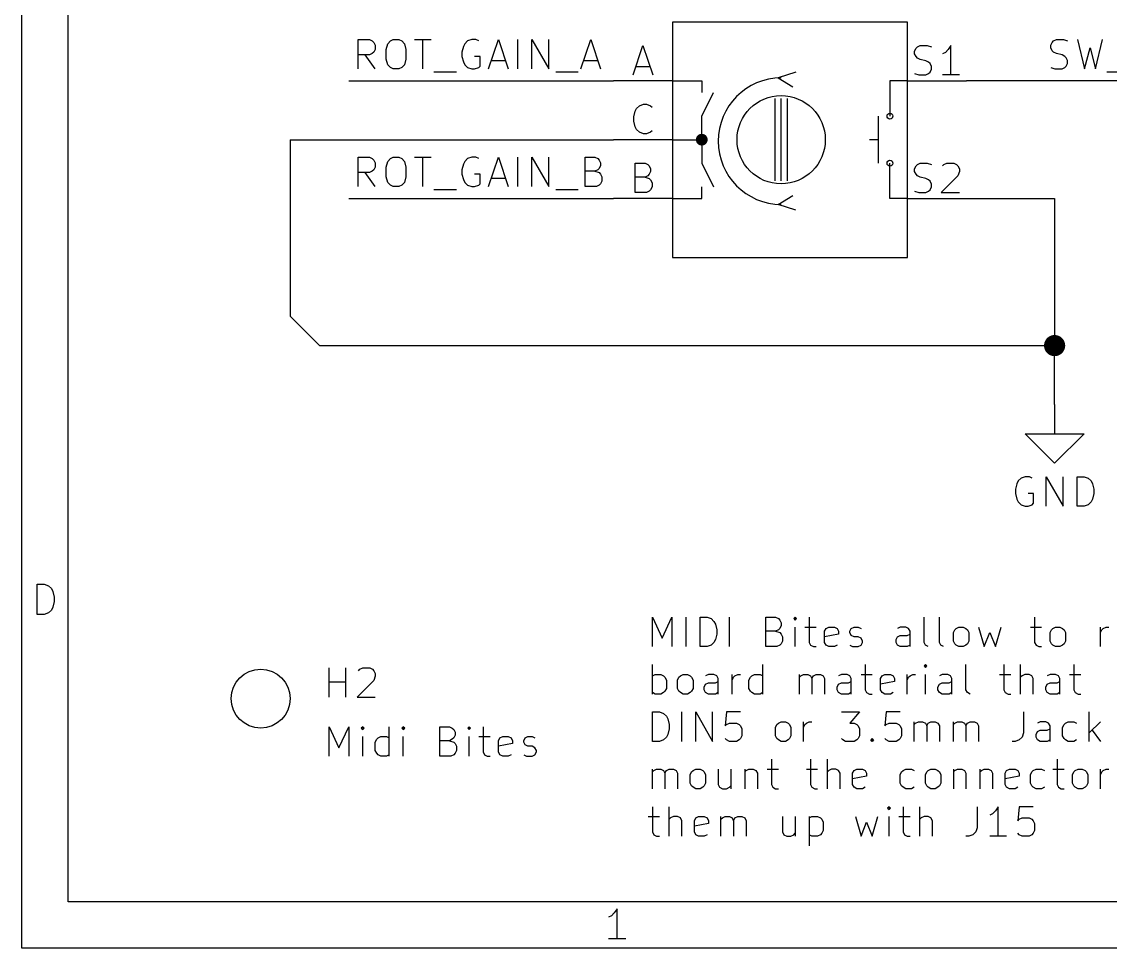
# Model space of a CAD drawing. Extents: x 0.4 to 11.3, y -7.9 to -0.4.
# Drawn here: x 0.394 to 2.245, y -7.874 to -6.3 of the extents above; entities that cross this region are included whole.
import ezdxf

# ---------------------------------------------------------------- set-up
doc = ezdxf.new("R2010")
doc.units = 0
doc.header["$MEASUREMENT"] = 0
for name, color, linetype in [('BLUE3', 171, 'CONTINUOUS'), ('CYAN2', 4, 'CONTINUOUS'), ('GRAY1', 251, 'CONTINUOUS'), ('GREEN3', 91, 'CONTINUOUS'), ('LYELLOW', 51, 'CONTINUOUS'), ('RED2', 1, 'CONTINUOUS'), ('RED3', 11, 'CONTINUOUS')]:
    doc.layers.add(name, color=color, linetype=linetype)

msp = doc.modelspace()

# ---------------------------------------------------------------- linework, layer by layer
at = {"layer": 'BLUE3', "linetype": 'CONTINUOUS'}
for p, q in [((1.466, -7.3617), (1.466, -7.3117)), ((1.466, -7.3117), (1.4827, -7.3474)), ((1.4827, -7.3474), (1.4993, -7.3117)), ((1.4993, -7.3117), (1.4993, -7.3617)), ((1.5232, -7.3617), (1.5232, -7.3117)), ((1.547, -7.3617), (1.547, -7.3117)), ((1.547, -7.3117), (1.5589, -7.3117)), ((1.5589, -7.3117), (1.566, -7.3141)), ((1.566, -7.3141), (1.5708, -7.3189)), ((1.5708, -7.3189), (1.5732, -7.3236)), ((1.5732, -7.3236), (1.5755, -7.3331)), ((1.597, -7.3617), (1.597, -7.3117)), ((1.6589, -7.3617), (1.6589, -7.3117)), ((1.6589, -7.3117), (1.6755, -7.3117)), ((1.6755, -7.3117), (1.6803, -7.3141)), ((1.6803, -7.3141), (1.6827, -7.3165)), ((1.6827, -7.3165), (1.6851, -7.3212)), ((1.6851, -7.326), (1.6827, -7.3308)), ((1.6851, -7.3212), (1.6851, -7.326)), ((1.7089, -7.3117), (1.7065, -7.3141)), ((1.7065, -7.3141), (1.7089, -7.3165)), ((1.7113, -7.3141), (1.7089, -7.3117)), ((1.7089, -7.3117), (1.7089, -7.3165)), ((1.7089, -7.3165), (1.7113, -7.3141)), ((1.7089, -7.3617), (1.7089, -7.3284)), ((1.7255, -7.3284), (1.7446, -7.3284)), ((1.7327, -7.3117), (1.7327, -7.3546)), ((1.7613, -7.3308), (1.766, -7.3284)), ((1.766, -7.3284), (1.7755, -7.3284)), ((1.7755, -7.3284), (1.7803, -7.3308)), ((1.8041, -7.3308), (1.8089, -7.3284)), ((1.8089, -7.3284), (1.816, -7.3284)), ((1.816, -7.3284), (1.8208, -7.3308)), ((1.8874, -7.3284), (1.8827, -7.3308)), ((1.897, -7.3284), (1.8874, -7.3284)), ((1.9017, -7.3308), (1.897, -7.3284)), ((1.9279, -7.3546), (1.9279, -7.3117)), ((1.9541, -7.3546), (1.9541, -7.3117)), ((1.9827, -7.3308), (1.9874, -7.3284)), ((1.9874, -7.3284), (1.9946, -7.3284)), ((1.9946, -7.3284), (1.9993, -7.3308)), ((2.0208, -7.3284), (2.0303, -7.3617)), ((2.0493, -7.3617), (2.0589, -7.3284)), ((2.1089, -7.3284), (2.1279, -7.3284)), ((2.116, -7.3117), (2.116, -7.3546)), ((2.147, -7.3308), (2.1517, -7.3284)), ((2.1517, -7.3284), (2.1589, -7.3284)), ((2.1589, -7.3284), (2.1636, -7.3308)), ((2.2279, -7.3617), (2.2279, -7.3284)), ((2.2327, -7.3308), (2.2374, -7.3284)), ((2.2374, -7.3284), (2.2422, -7.3284)), ((1.5755, -7.3403), (1.5732, -7.3498)), ((1.5755, -7.3331), (1.5755, -7.3403)), ((1.6755, -7.3355), (1.6589, -7.3355)), ((1.6803, -7.3331), (1.6755, -7.3355)), ((1.6755, -7.3355), (1.6827, -7.3379)), ((1.6827, -7.3308), (1.6803, -7.3331)), ((1.6827, -7.3379), (1.6851, -7.3403)), ((1.6851, -7.3403), (1.6874, -7.345)), ((1.6874, -7.345), (1.6874, -7.3522)), ((1.7589, -7.3355), (1.7613, -7.3308)), ((1.7589, -7.3546), (1.7589, -7.3355)), ((1.7827, -7.3403), (1.7589, -7.345)), ((1.7803, -7.3308), (1.7827, -7.3355)), ((1.7827, -7.3355), (1.7827, -7.3403)), ((1.8017, -7.3355), (1.8041, -7.3308)), ((1.8017, -7.3379), (1.8017, -7.3355)), ((1.8041, -7.3427), (1.8017, -7.3379)), ((1.8089, -7.345), (1.8041, -7.3427)), ((1.816, -7.345), (1.8089, -7.345)), ((1.8208, -7.3474), (1.816, -7.345)), ((1.8232, -7.3522), (1.8208, -7.3474)), ((1.8803, -7.3498), (1.8827, -7.345)), ((1.8827, -7.345), (1.8874, -7.3427)), ((1.8874, -7.3427), (1.8994, -7.3427)), ((1.8994, -7.3427), (1.9041, -7.3403)), ((1.9041, -7.3355), (1.9017, -7.3308)), ((1.9041, -7.3617), (1.9041, -7.3355)), ((1.9779, -7.3379), (1.9803, -7.3331)), ((1.9779, -7.3522), (1.9779, -7.3379)), ((1.9803, -7.3331), (1.9827, -7.3308)), ((1.9993, -7.3308), (2.0017, -7.3331)), ((2.0017, -7.3331), (2.0041, -7.3379)), ((2.0041, -7.3379), (2.0041, -7.3522)), ((2.0303, -7.3617), (2.0398, -7.3379)), ((2.0398, -7.3379), (2.0493, -7.3617)), ((2.1422, -7.3379), (2.1446, -7.3331)), ((2.1422, -7.3522), (2.1422, -7.3379)), ((2.1446, -7.3331), (2.147, -7.3308)), ((2.1636, -7.3308), (2.166, -7.3331)), ((2.166, -7.3331), (2.1684, -7.3379)), ((2.1684, -7.3379), (2.1684, -7.3522)), ((2.2279, -7.3379), (2.2303, -7.3331)), ((2.2303, -7.3331), (2.2327, -7.3308)), ((1.5589, -7.3617), (1.547, -7.3617)), ((1.566, -7.3593), (1.5589, -7.3617)), ((1.5708, -7.3546), (1.566, -7.3593)), ((1.5732, -7.3498), (1.5708, -7.3546)), ((1.6779, -7.3617), (1.6589, -7.3617)), ((1.6827, -7.3593), (1.6779, -7.3617)), ((1.6851, -7.3569), (1.6827, -7.3593)), ((1.6874, -7.3522), (1.6851, -7.3569)), ((1.7327, -7.3546), (1.7351, -7.3593)), ((1.7351, -7.3593), (1.7398, -7.3617)), ((1.7398, -7.3617), (1.7446, -7.3617)), ((1.7613, -7.3593), (1.7589, -7.3546)), ((1.766, -7.3617), (1.7613, -7.3593)), ((1.7755, -7.3617), (1.766, -7.3617)), ((1.7803, -7.3593), (1.7755, -7.3617)), ((1.8017, -7.3593), (1.8065, -7.3617)), ((1.8065, -7.3617), (1.816, -7.3617)), ((1.816, -7.3617), (1.8208, -7.3593)), ((1.8208, -7.3593), (1.8232, -7.3546)), ((1.8232, -7.3546), (1.8232, -7.3522)), ((1.8803, -7.3546), (1.8803, -7.3498)), ((1.8827, -7.3593), (1.8803, -7.3546)), ((1.8874, -7.3617), (1.8827, -7.3593)), ((1.8994, -7.3617), (1.8874, -7.3617)), ((1.9041, -7.3593), (1.8994, -7.3617)), ((1.9303, -7.3593), (1.9279, -7.3546)), ((1.9351, -7.3617), (1.9303, -7.3593)), ((1.9565, -7.3593), (1.9541, -7.3546)), ((1.9613, -7.3617), (1.9565, -7.3593)), ((1.9803, -7.3569), (1.9779, -7.3522)), ((1.9827, -7.3593), (1.9803, -7.3569)), ((1.9874, -7.3617), (1.9827, -7.3593)), ((1.9946, -7.3617), (1.9874, -7.3617)), ((1.9993, -7.3593), (1.9946, -7.3617)), ((2.0017, -7.3569), (1.9993, -7.3593)), ((2.0041, -7.3522), (2.0017, -7.3569)), ((2.116, -7.3546), (2.1184, -7.3593)), ((2.1184, -7.3593), (2.1232, -7.3617)), ((2.1232, -7.3617), (2.1279, -7.3617)), ((2.1446, -7.3569), (2.1422, -7.3522)), ((2.147, -7.3593), (2.1446, -7.3569)), ((2.1517, -7.3617), (2.147, -7.3593)), ((2.1589, -7.3617), (2.1517, -7.3617)), ((2.1636, -7.3593), (2.1589, -7.3617)), ((2.166, -7.3569), (2.1636, -7.3593)), ((2.1684, -7.3522), (2.166, -7.3569)), ((1.466, -7.4422), (1.466, -7.3922)), ((1.6541, -7.4422), (1.6541, -7.3922)), ((1.8279, -7.3922), (1.8279, -7.4351)), ((1.9303, -7.3922), (1.9279, -7.3946)), ((1.9279, -7.3946), (1.9303, -7.397)), ((1.9327, -7.3946), (1.9303, -7.3922)), ((1.9303, -7.3922), (1.9303, -7.397)), ((1.9303, -7.397), (1.9327, -7.3946)), ((1.9993, -7.4351), (1.9993, -7.3922)), ((2.0636, -7.3922), (2.0636, -7.4351)), ((2.0922, -7.4422), (2.0922, -7.3922)), ((2.1827, -7.3922), (2.1827, -7.4351)), ((1.466, -7.4113), (1.4708, -7.4089)), ((1.4708, -7.4089), (1.4803, -7.4089)), ((1.4803, -7.4089), (1.4851, -7.4113)), ((1.4851, -7.4113), (1.4874, -7.4136)), ((1.4874, -7.4136), (1.4898, -7.4184)), ((1.4898, -7.4184), (1.4898, -7.4327)), ((1.5089, -7.4184), (1.5112, -7.4136)), ((1.5089, -7.4327), (1.5089, -7.4184)), ((1.5112, -7.4136), (1.5136, -7.4113)), ((1.5136, -7.4113), (1.5184, -7.4089)), ((1.5184, -7.4089), (1.5255, -7.4089)), ((1.5255, -7.4089), (1.5303, -7.4113)), ((1.5303, -7.4113), (1.5327, -7.4136)), ((1.5327, -7.4136), (1.5351, -7.4184)), ((1.5351, -7.4184), (1.5351, -7.4327)), ((1.5612, -7.4089), (1.5565, -7.4113)), ((1.5708, -7.4089), (1.5612, -7.4089)), ((1.5755, -7.4113), (1.5708, -7.4089)), ((1.5732, -7.4232), (1.5779, -7.4208)), ((1.5779, -7.416), (1.5755, -7.4113)), ((1.5779, -7.4422), (1.5779, -7.416)), ((1.6017, -7.4422), (1.6017, -7.4089)), ((1.6017, -7.4184), (1.6041, -7.4136)), ((1.6041, -7.4136), (1.6065, -7.4113)), ((1.6065, -7.4113), (1.6112, -7.4089)), ((1.6112, -7.4089), (1.616, -7.4089)), ((1.6303, -7.4184), (1.6327, -7.4136)), ((1.6303, -7.4327), (1.6303, -7.4184)), ((1.6327, -7.4136), (1.6351, -7.4113)), ((1.6351, -7.4113), (1.6398, -7.4089)), ((1.6398, -7.4089), (1.6493, -7.4089)), ((1.6493, -7.4089), (1.6541, -7.4113)), ((1.716, -7.4422), (1.716, -7.4089)), ((1.716, -7.4136), (1.7184, -7.4113)), ((1.7184, -7.4113), (1.7231, -7.4089)), ((1.7231, -7.4089), (1.7303, -7.4089)), ((1.7303, -7.4089), (1.7351, -7.4113)), ((1.7351, -7.4113), (1.7374, -7.416)), ((1.7374, -7.416), (1.7398, -7.4113)), ((1.7374, -7.416), (1.7374, -7.4422)), ((1.7398, -7.4113), (1.7446, -7.4089)), ((1.7446, -7.4089), (1.7517, -7.4089)), ((1.7517, -7.4089), (1.7565, -7.4113)), ((1.7565, -7.4113), (1.7589, -7.416)), ((1.7589, -7.416), (1.7589, -7.4422)), ((1.7874, -7.4089), (1.7827, -7.4113)), ((1.797, -7.4089), (1.7874, -7.4089)), ((1.8017, -7.4113), (1.797, -7.4089)), ((1.7993, -7.4232), (1.8041, -7.4208)), ((1.8041, -7.416), (1.8017, -7.4113)), ((1.8041, -7.4422), (1.8041, -7.416)), ((1.8208, -7.4089), (1.8398, -7.4089)), ((1.8541, -7.416), (1.8565, -7.4113)), ((1.8541, -7.4351), (1.8541, -7.416)), ((1.8779, -7.4208), (1.8541, -7.4255)), ((1.8565, -7.4113), (1.8612, -7.4089)), ((1.8612, -7.4089), (1.8708, -7.4089)), ((1.8708, -7.4089), (1.8755, -7.4113)), ((1.8755, -7.4113), (1.8779, -7.416)), ((1.8779, -7.416), (1.8779, -7.4208)), ((1.8993, -7.4422), (1.8993, -7.4089)), ((1.8993, -7.4184), (1.9017, -7.4136)), ((1.9017, -7.4136), (1.9041, -7.4113)), ((1.9041, -7.4113), (1.9089, -7.4089)), ((1.9089, -7.4089), (1.9136, -7.4089)), ((1.9303, -7.4422), (1.9303, -7.4089)), ((1.9589, -7.4089), (1.9541, -7.4113)), ((1.9684, -7.4089), (1.9589, -7.4089)), ((1.9731, -7.4113), (1.9684, -7.4089)), ((1.9708, -7.4232), (1.9755, -7.4208)), ((1.9755, -7.416), (1.9731, -7.4113)), ((1.9755, -7.4422), (1.9755, -7.416)), ((2.0565, -7.4089), (2.0755, -7.4089)), ((2.0946, -7.4113), (2.0922, -7.4136)), ((2.0993, -7.4089), (2.0946, -7.4113)), ((2.1065, -7.4089), (2.0993, -7.4089)), ((2.1112, -7.4113), (2.1065, -7.4089)), ((2.1136, -7.416), (2.1112, -7.4113)), ((2.1136, -7.4422), (2.1136, -7.416)), ((2.1422, -7.4089), (2.1374, -7.4113)), ((2.1517, -7.4089), (2.1422, -7.4089)), ((2.1565, -7.4113), (2.1517, -7.4089)), ((2.1541, -7.4232), (2.1589, -7.4208)), ((2.1589, -7.416), (2.1565, -7.4113)), ((2.1589, -7.4422), (2.1589, -7.416)), ((2.1755, -7.4089), (2.1946, -7.4089)), ((1.4708, -7.4422), (1.466, -7.4398)), ((1.4851, -7.4398), (1.4803, -7.4422)), ((1.4874, -7.4374), (1.4851, -7.4398)), ((1.4898, -7.4327), (1.4874, -7.4374)), ((1.5112, -7.4374), (1.5089, -7.4327)), ((1.5136, -7.4398), (1.5112, -7.4374)), ((1.5184, -7.4422), (1.5136, -7.4398)), ((1.5303, -7.4398), (1.5255, -7.4422)), ((1.5327, -7.4374), (1.5303, -7.4398)), ((1.5351, -7.4327), (1.5327, -7.4374)), ((1.5541, -7.4303), (1.5565, -7.4255)), ((1.5541, -7.4351), (1.5541, -7.4303)), ((1.5565, -7.4398), (1.5541, -7.4351)), ((1.5565, -7.4255), (1.5612, -7.4232)), ((1.5612, -7.4422), (1.5565, -7.4398)), ((1.5612, -7.4232), (1.5732, -7.4232)), ((1.5779, -7.4398), (1.5732, -7.4422)), ((1.6327, -7.4374), (1.6303, -7.4327)), ((1.6351, -7.4398), (1.6327, -7.4374)), ((1.6398, -7.4422), (1.6351, -7.4398)), ((1.6541, -7.4398), (1.6493, -7.4422)), ((1.7803, -7.4303), (1.7827, -7.4255)), ((1.7803, -7.4351), (1.7803, -7.4303)), ((1.7827, -7.4398), (1.7803, -7.4351)), ((1.7827, -7.4255), (1.7874, -7.4232)), ((1.7874, -7.4422), (1.7827, -7.4398)), ((1.7874, -7.4232), (1.7993, -7.4232)), ((1.8041, -7.4398), (1.7993, -7.4422)), ((1.8279, -7.4351), (1.8303, -7.4398)), ((1.8303, -7.4398), (1.8351, -7.4422)), ((1.8565, -7.4398), (1.8541, -7.4351)), ((1.8612, -7.4422), (1.8565, -7.4398)), ((1.8755, -7.4398), (1.8708, -7.4422)), ((1.9517, -7.4303), (1.9541, -7.4255)), ((1.9517, -7.4351), (1.9517, -7.4303)), ((1.9541, -7.4398), (1.9517, -7.4351)), ((1.9541, -7.4255), (1.9589, -7.4232)), ((1.9589, -7.4422), (1.9541, -7.4398)), ((1.9589, -7.4232), (1.9708, -7.4232)), ((1.9755, -7.4398), (1.9708, -7.4422)), ((2.0017, -7.4398), (1.9993, -7.4351)), ((2.0065, -7.4422), (2.0017, -7.4398)), ((2.0636, -7.4351), (2.066, -7.4398)), ((2.066, -7.4398), (2.0708, -7.4422)), ((2.135, -7.4303), (2.1374, -7.4255)), ((2.135, -7.4351), (2.135, -7.4303)), ((2.1374, -7.4398), (2.135, -7.4351)), ((2.1374, -7.4255), (2.1422, -7.4232)), ((2.1422, -7.4422), (2.1374, -7.4398)), ((2.1422, -7.4232), (2.1541, -7.4232)), ((2.1589, -7.4398), (2.1541, -7.4422)), ((2.1827, -7.4351), (2.185, -7.4398)), ((2.185, -7.4398), (2.1898, -7.4422)), ((1.4803, -7.4422), (1.4708, -7.4422)), ((1.5255, -7.4422), (1.5184, -7.4422)), ((1.5732, -7.4422), (1.5612, -7.4422)), ((1.6493, -7.4422), (1.6398, -7.4422)), ((1.7993, -7.4422), (1.7874, -7.4422)), ((1.8351, -7.4422), (1.8398, -7.4422)), ((1.8708, -7.4422), (1.8612, -7.4422)), ((1.9708, -7.4422), (1.9589, -7.4422)), ((2.0708, -7.4422), (2.0755, -7.4422)), ((2.1541, -7.4422), (2.1422, -7.4422)), ((2.1898, -7.4422), (2.1946, -7.4422)), ((1.466, -7.5227), (1.466, -7.4727)), ((1.466, -7.4727), (1.4779, -7.4727)), ((1.4779, -7.4727), (1.4851, -7.4751)), ((1.4851, -7.4751), (1.4898, -7.4799)), ((1.516, -7.5227), (1.516, -7.4727)), ((1.5398, -7.5227), (1.5398, -7.4727)), ((1.5398, -7.4727), (1.5684, -7.5227)), ((1.5684, -7.5227), (1.5684, -7.4727)), ((1.5922, -7.4727), (1.5898, -7.4965)), ((1.616, -7.4727), (1.5922, -7.4727)), ((1.7874, -7.4727), (1.8184, -7.4727)), ((1.8184, -7.4727), (1.8017, -7.4918)), ((1.8636, -7.4727), (1.8613, -7.4965)), ((1.8874, -7.4727), (1.8636, -7.4727)), ((2.097, -7.4727), (2.097, -7.5084)), ((2.2089, -7.5227), (2.2089, -7.4727)), ((1.4898, -7.4799), (1.4922, -7.4846)), ((1.4922, -7.4846), (1.4946, -7.4941)), ((1.4946, -7.4941), (1.4946, -7.5013)), ((1.5898, -7.4965), (1.5922, -7.4941)), ((1.5922, -7.4941), (1.597, -7.4918)), ((1.597, -7.4918), (1.6089, -7.4918)), ((1.6089, -7.4918), (1.6136, -7.4941)), ((1.6136, -7.4941), (1.616, -7.4965)), ((1.6755, -7.4989), (1.6779, -7.4941)), ((1.6779, -7.4941), (1.6803, -7.4918)), ((1.6803, -7.4918), (1.6851, -7.4894)), ((1.6851, -7.4894), (1.6922, -7.4894)), ((1.6922, -7.4894), (1.697, -7.4918)), ((1.697, -7.4918), (1.6993, -7.4941)), ((1.6993, -7.4941), (1.7017, -7.4989)), ((1.7232, -7.5227), (1.7232, -7.4894)), ((1.7232, -7.4989), (1.7255, -7.4941)), ((1.7255, -7.4941), (1.7279, -7.4918)), ((1.7279, -7.4918), (1.7327, -7.4894)), ((1.7327, -7.4894), (1.7374, -7.4894)), ((1.8017, -7.4918), (1.8089, -7.4918)), ((1.8089, -7.4918), (1.8136, -7.4941)), ((1.8136, -7.4941), (1.816, -7.4965)), ((1.8613, -7.4965), (1.8636, -7.4941)), ((1.8636, -7.4941), (1.8684, -7.4918)), ((1.8684, -7.4918), (1.8803, -7.4918)), ((1.8803, -7.4918), (1.8851, -7.4941)), ((1.8851, -7.4941), (1.8874, -7.4965)), ((1.9112, -7.5227), (1.9112, -7.4894)), ((1.9112, -7.4941), (1.9136, -7.4918)), ((1.9136, -7.4918), (1.9184, -7.4894)), ((1.9184, -7.4894), (1.9255, -7.4894)), ((1.9255, -7.4894), (1.9303, -7.4918)), ((1.9303, -7.4918), (1.9327, -7.4965)), ((1.9327, -7.4965), (1.9351, -7.4918)), ((1.9351, -7.4918), (1.9398, -7.4894)), ((1.9398, -7.4894), (1.947, -7.4894)), ((1.947, -7.4894), (1.9517, -7.4918)), ((1.9517, -7.4918), (1.9541, -7.4965)), ((1.9779, -7.5227), (1.9779, -7.4894)), ((1.9779, -7.4941), (1.9803, -7.4918)), ((1.9803, -7.4918), (1.9851, -7.4894)), ((1.9851, -7.4894), (1.9922, -7.4894)), ((1.9922, -7.4894), (1.997, -7.4918)), ((1.997, -7.4918), (1.9993, -7.4965)), ((1.9993, -7.4965), (2.0017, -7.4918)), ((2.0017, -7.4918), (2.0065, -7.4894)), ((2.0065, -7.4894), (2.0136, -7.4894)), ((2.0136, -7.4894), (2.0184, -7.4918)), ((2.0184, -7.4918), (2.0208, -7.4965)), ((2.1255, -7.4894), (2.1208, -7.4918)), ((2.1351, -7.4894), (2.1255, -7.4894)), ((2.1398, -7.4918), (2.1351, -7.4894)), ((2.1422, -7.4965), (2.1398, -7.4918)), ((2.1636, -7.4989), (2.166, -7.4941)), ((2.166, -7.4941), (2.1684, -7.4918)), ((2.1684, -7.4918), (2.1731, -7.4894)), ((2.1731, -7.4894), (2.1827, -7.4894)), ((2.1827, -7.4894), (2.1874, -7.4918)), ((2.2279, -7.4894), (2.2089, -7.5084)), ((1.4922, -7.5108), (1.4898, -7.5156)), ((1.4946, -7.5013), (1.4922, -7.5108)), ((1.616, -7.4965), (1.6184, -7.5013)), ((1.6184, -7.5132), (1.616, -7.5179)), ((1.6184, -7.5013), (1.6184, -7.5132)), ((1.6755, -7.5132), (1.6755, -7.4989)), ((1.6779, -7.5179), (1.6755, -7.5132)), ((1.7017, -7.5132), (1.6993, -7.5179)), ((1.7017, -7.4989), (1.7017, -7.5132)), ((1.816, -7.4965), (1.8184, -7.5013)), ((1.8184, -7.5132), (1.816, -7.5179)), ((1.8184, -7.5013), (1.8184, -7.5132)), ((1.8874, -7.4965), (1.8898, -7.5013)), ((1.8898, -7.5132), (1.8874, -7.5179)), ((1.8898, -7.5013), (1.8898, -7.5132)), ((1.9327, -7.4965), (1.9327, -7.5227)), ((1.9541, -7.4965), (1.9541, -7.5227)), ((1.9993, -7.4965), (1.9993, -7.5227)), ((2.0208, -7.4965), (2.0208, -7.5227)), ((2.097, -7.5084), (2.0946, -7.5156)), ((2.1184, -7.5108), (2.1208, -7.506)), ((2.1184, -7.5156), (2.1184, -7.5108)), ((2.1208, -7.506), (2.1255, -7.5037)), ((2.1255, -7.5037), (2.1374, -7.5037)), ((2.1374, -7.5037), (2.1422, -7.5013)), ((2.1422, -7.5227), (2.1422, -7.4965)), ((2.1636, -7.5132), (2.1636, -7.4989)), ((2.166, -7.5179), (2.1636, -7.5132)), ((2.2136, -7.5037), (2.2279, -7.5227)), ((1.4779, -7.5227), (1.466, -7.5227)), ((1.4851, -7.5203), (1.4779, -7.5227)), ((1.4898, -7.5156), (1.4851, -7.5203)), ((1.5922, -7.5203), (1.5898, -7.5179)), ((1.597, -7.5227), (1.5922, -7.5203)), ((1.6089, -7.5227), (1.597, -7.5227)), ((1.6136, -7.5203), (1.6089, -7.5227)), ((1.616, -7.5179), (1.6136, -7.5203)), ((1.6803, -7.5203), (1.6779, -7.5179)), ((1.6851, -7.5227), (1.6803, -7.5203)), ((1.6922, -7.5227), (1.6851, -7.5227)), ((1.697, -7.5203), (1.6922, -7.5227)), ((1.6993, -7.5179), (1.697, -7.5203)), ((1.7898, -7.5203), (1.7874, -7.5179)), ((1.7946, -7.5227), (1.7898, -7.5203)), ((1.8089, -7.5227), (1.7946, -7.5227)), ((1.8136, -7.5203), (1.8089, -7.5227)), ((1.816, -7.5179), (1.8136, -7.5203)), ((1.8374, -7.5203), (1.8398, -7.5179)), ((1.8398, -7.5227), (1.8374, -7.5203)), ((1.8398, -7.5179), (1.8422, -7.5203)), ((1.8398, -7.5179), (1.8398, -7.5227)), ((1.8422, -7.5203), (1.8398, -7.5227)), ((1.8636, -7.5203), (1.8613, -7.5179)), ((1.8684, -7.5227), (1.8636, -7.5203)), ((1.8803, -7.5227), (1.8684, -7.5227)), ((1.8851, -7.5203), (1.8803, -7.5227)), ((1.8874, -7.5179), (1.8851, -7.5203)), ((2.0827, -7.5227), (2.0779, -7.5227)), ((2.0898, -7.5203), (2.0827, -7.5227)), ((2.0946, -7.5156), (2.0898, -7.5203)), ((2.1208, -7.5203), (2.1184, -7.5156)), ((2.1255, -7.5227), (2.1208, -7.5203)), ((2.1374, -7.5227), (2.1255, -7.5227)), ((2.1422, -7.5203), (2.1374, -7.5227)), ((2.1684, -7.5203), (2.166, -7.5179)), ((2.1731, -7.5227), (2.1684, -7.5203)), ((2.1827, -7.5227), (2.1731, -7.5227)), ((2.1874, -7.5203), (2.1827, -7.5227)), ((1.466, -7.6032), (1.466, -7.5699)), ((1.4684, -7.5723), (1.4732, -7.5699)), ((1.4732, -7.5699), (1.4803, -7.5699)), ((1.4803, -7.5699), (1.4851, -7.5723)), ((1.4898, -7.5723), (1.4946, -7.5699)), ((1.4946, -7.5699), (1.5017, -7.5699)), ((1.5017, -7.5699), (1.5065, -7.5723)), ((1.5351, -7.5723), (1.5398, -7.5699)), ((1.5398, -7.5699), (1.547, -7.5699)), ((1.547, -7.5699), (1.5517, -7.5723)), ((1.5779, -7.5699), (1.5779, -7.5961)), ((1.5993, -7.5699), (1.5993, -7.6032)), ((1.6231, -7.5699), (1.6231, -7.6032)), ((1.6255, -7.5723), (1.6303, -7.5699)), ((1.6303, -7.5699), (1.6374, -7.5699)), ((1.6374, -7.5699), (1.6422, -7.5723)), ((1.6612, -7.5699), (1.6803, -7.5699)), ((1.6684, -7.5532), (1.6684, -7.5961)), ((1.7279, -7.5699), (1.747, -7.5699)), ((1.7351, -7.5532), (1.7351, -7.5961)), ((1.7636, -7.6032), (1.7636, -7.5532)), ((1.7708, -7.5699), (1.766, -7.5723)), ((1.7779, -7.5699), (1.7708, -7.5699)), ((1.7827, -7.5723), (1.7779, -7.5699)), ((1.8089, -7.5723), (1.8136, -7.5699)), ((1.8136, -7.5699), (1.8231, -7.5699)), ((1.8231, -7.5699), (1.8279, -7.5723)), ((1.8922, -7.5723), (1.897, -7.5699)), ((1.897, -7.5699), (1.9065, -7.5699)), ((1.9065, -7.5699), (1.9112, -7.5723)), ((1.9351, -7.5723), (1.9398, -7.5699)), ((1.9398, -7.5699), (1.947, -7.5699)), ((1.947, -7.5699), (1.9517, -7.5723)), ((1.9779, -7.5699), (1.9779, -7.6032)), ((1.9803, -7.5723), (1.9851, -7.5699)), ((1.9851, -7.5699), (1.9922, -7.5699)), ((1.9922, -7.5699), (1.997, -7.5723)), ((2.0231, -7.5699), (2.0231, -7.6032)), ((2.0255, -7.5723), (2.0303, -7.5699)), ((2.0303, -7.5699), (2.0374, -7.5699)), ((2.0374, -7.5699), (2.0422, -7.5723)), ((2.0684, -7.5723), (2.0731, -7.5699)), ((2.0731, -7.5699), (2.0827, -7.5699)), ((2.0827, -7.5699), (2.0874, -7.5723)), ((2.1136, -7.5723), (2.1184, -7.5699)), ((2.1184, -7.5699), (2.1279, -7.5699)), ((2.1279, -7.5699), (2.1327, -7.5723)), ((2.147, -7.5699), (2.166, -7.5699)), ((2.1541, -7.5532), (2.1541, -7.5961)), ((2.185, -7.5723), (2.1898, -7.5699)), ((2.1898, -7.5699), (2.197, -7.5699)), ((2.197, -7.5699), (2.2017, -7.5723)), ((2.2279, -7.6032), (2.2279, -7.5699)), ((2.2327, -7.5723), (2.2374, -7.5699)), ((2.2374, -7.5699), (2.2422, -7.5699)), ((1.466, -7.5746), (1.4684, -7.5723)), ((1.4851, -7.5723), (1.4874, -7.577)), ((1.4874, -7.577), (1.4898, -7.5723)), ((1.4874, -7.577), (1.4874, -7.6032)), ((1.5065, -7.5723), (1.5089, -7.577)), ((1.5089, -7.577), (1.5089, -7.6032)), ((1.5303, -7.5794), (1.5327, -7.5746)), ((1.5303, -7.5937), (1.5303, -7.5794)), ((1.5327, -7.5746), (1.5351, -7.5723)), ((1.5517, -7.5723), (1.5541, -7.5746)), ((1.5541, -7.5746), (1.5565, -7.5794)), ((1.5565, -7.5794), (1.5565, -7.5937)), ((1.6231, -7.5746), (1.6255, -7.5723)), ((1.6422, -7.5723), (1.6446, -7.577)), ((1.6446, -7.577), (1.6446, -7.6032)), ((1.766, -7.5723), (1.7636, -7.5746)), ((1.7851, -7.577), (1.7827, -7.5723)), ((1.7851, -7.6032), (1.7851, -7.577)), ((1.8065, -7.577), (1.8089, -7.5723)), ((1.8065, -7.5961), (1.8065, -7.577)), ((1.8303, -7.5818), (1.8065, -7.5865)), ((1.8279, -7.5723), (1.8303, -7.577)), ((1.8303, -7.577), (1.8303, -7.5818)), ((1.8874, -7.5794), (1.8898, -7.5746)), ((1.8874, -7.5937), (1.8874, -7.5794)), ((1.8898, -7.5746), (1.8922, -7.5723)), ((1.9303, -7.5794), (1.9327, -7.5746)), ((1.9303, -7.5937), (1.9303, -7.5794)), ((1.9327, -7.5746), (1.9351, -7.5723)), ((1.9517, -7.5723), (1.9541, -7.5746)), ((1.9541, -7.5746), (1.9565, -7.5794)), ((1.9565, -7.5794), (1.9565, -7.5937)), ((1.9779, -7.5746), (1.9803, -7.5723)), ((1.997, -7.5723), (1.9993, -7.577)), ((1.9993, -7.577), (1.9993, -7.6032)), ((2.0231, -7.5746), (2.0255, -7.5723)), ((2.0422, -7.5723), (2.0446, -7.577)), ((2.0446, -7.577), (2.0446, -7.6032)), ((2.066, -7.577), (2.0684, -7.5723)), ((2.066, -7.5961), (2.066, -7.577)), ((2.0898, -7.5818), (2.066, -7.5865)), ((2.0874, -7.5723), (2.0898, -7.577)), ((2.0898, -7.577), (2.0898, -7.5818)), ((2.1089, -7.5794), (2.1112, -7.5746)), ((2.1089, -7.5937), (2.1089, -7.5794)), ((2.1112, -7.5746), (2.1136, -7.5723)), ((2.1803, -7.5794), (2.1827, -7.5746)), ((2.1803, -7.5937), (2.1803, -7.5794)), ((2.1827, -7.5746), (2.185, -7.5723)), ((2.2017, -7.5723), (2.2041, -7.5746)), ((2.2041, -7.5746), (2.2065, -7.5794)), ((2.2065, -7.5794), (2.2065, -7.5937)), ((2.2279, -7.5794), (2.2303, -7.5746)), ((2.2303, -7.5746), (2.2327, -7.5723)), ((1.5327, -7.5984), (1.5303, -7.5937)), ((1.5351, -7.6008), (1.5327, -7.5984)), ((1.5398, -7.6032), (1.5351, -7.6008)), ((1.547, -7.6032), (1.5398, -7.6032)), ((1.5517, -7.6008), (1.547, -7.6032)), ((1.5541, -7.5984), (1.5517, -7.6008)), ((1.5565, -7.5937), (1.5541, -7.5984)), ((1.5779, -7.5961), (1.5803, -7.6008)), ((1.5803, -7.6008), (1.5851, -7.6032)), ((1.5851, -7.6032), (1.5922, -7.6032)), ((1.5922, -7.6032), (1.597, -7.6008)), ((1.597, -7.6008), (1.5993, -7.5984)), ((1.6684, -7.5961), (1.6708, -7.6008)), ((1.6708, -7.6008), (1.6755, -7.6032)), ((1.6755, -7.6032), (1.6803, -7.6032)), ((1.7351, -7.5961), (1.7374, -7.6008)), ((1.7374, -7.6008), (1.7422, -7.6032)), ((1.7422, -7.6032), (1.747, -7.6032)), ((1.8089, -7.6008), (1.8065, -7.5961)), ((1.8136, -7.6032), (1.8089, -7.6008)), ((1.8231, -7.6032), (1.8136, -7.6032)), ((1.8279, -7.6008), (1.8231, -7.6032)), ((1.8898, -7.5984), (1.8874, -7.5937)), ((1.8922, -7.6008), (1.8898, -7.5984)), ((1.897, -7.6032), (1.8922, -7.6008)), ((1.9065, -7.6032), (1.897, -7.6032)), ((1.9112, -7.6008), (1.9065, -7.6032)), ((1.9327, -7.5984), (1.9303, -7.5937)), ((1.9351, -7.6008), (1.9327, -7.5984)), ((1.9398, -7.6032), (1.9351, -7.6008)), ((1.947, -7.6032), (1.9398, -7.6032)), ((1.9517, -7.6008), (1.947, -7.6032)), ((1.9541, -7.5984), (1.9517, -7.6008)), ((1.9565, -7.5937), (1.9541, -7.5984)), ((2.0684, -7.6008), (2.066, -7.5961)), ((2.0731, -7.6032), (2.0684, -7.6008)), ((2.0827, -7.6032), (2.0731, -7.6032)), ((2.0874, -7.6008), (2.0827, -7.6032)), ((2.1112, -7.5984), (2.1089, -7.5937)), ((2.1136, -7.6008), (2.1112, -7.5984)), ((2.1184, -7.6032), (2.1136, -7.6008)), ((2.1279, -7.6032), (2.1184, -7.6032)), ((2.1327, -7.6008), (2.1279, -7.6032)), ((2.1541, -7.5961), (2.1565, -7.6008)), ((2.1565, -7.6008), (2.1612, -7.6032)), ((2.1612, -7.6032), (2.166, -7.6032)), ((2.1827, -7.5984), (2.1803, -7.5937)), ((2.185, -7.6008), (2.1827, -7.5984)), ((2.1898, -7.6032), (2.185, -7.6008)), ((2.197, -7.6032), (2.1898, -7.6032)), ((2.2017, -7.6008), (2.197, -7.6032)), ((2.2041, -7.5984), (2.2017, -7.6008)), ((2.2065, -7.5937), (2.2041, -7.5984)), ((1.466, -7.6337), (1.466, -7.6766)), ((1.4946, -7.6837), (1.4946, -7.6337)), ((1.8684, -7.6337), (1.866, -7.6361)), ((1.866, -7.6361), (1.8684, -7.6385)), ((1.8708, -7.6361), (1.8684, -7.6337)), ((1.8684, -7.6337), (1.8684, -7.6385)), ((1.8684, -7.6385), (1.8708, -7.6361)), ((1.8922, -7.6337), (1.8922, -7.6766)), ((1.9208, -7.6837), (1.9208, -7.6337)), ((2.0184, -7.6337), (2.0184, -7.6694)), ((2.0493, -7.6409), (2.0446, -7.6456)), ((2.0541, -7.6337), (2.0493, -7.6409)), ((2.0541, -7.6837), (2.0541, -7.6337)), ((2.0898, -7.6337), (2.0874, -7.6575)), ((2.1136, -7.6337), (2.0898, -7.6337)), ((1.4589, -7.6504), (1.4779, -7.6504)), ((1.497, -7.6528), (1.4946, -7.6551)), ((1.5017, -7.6504), (1.497, -7.6528)), ((1.5089, -7.6504), (1.5017, -7.6504)), ((1.5136, -7.6528), (1.5089, -7.6504)), ((1.516, -7.6575), (1.5136, -7.6528)), ((1.516, -7.6837), (1.516, -7.6575)), ((1.5374, -7.6575), (1.5398, -7.6528)), ((1.5374, -7.6766), (1.5374, -7.6575)), ((1.5612, -7.6623), (1.5374, -7.667)), ((1.5398, -7.6528), (1.5446, -7.6504)), ((1.5446, -7.6504), (1.5541, -7.6504)), ((1.5541, -7.6504), (1.5589, -7.6528)), ((1.5589, -7.6528), (1.5612, -7.6575)), ((1.5612, -7.6575), (1.5612, -7.6623)), ((1.5827, -7.6837), (1.5827, -7.6504)), ((1.5827, -7.6551), (1.5851, -7.6528)), ((1.5851, -7.6528), (1.5898, -7.6504)), ((1.5898, -7.6504), (1.597, -7.6504)), ((1.597, -7.6504), (1.6017, -7.6528)), ((1.6017, -7.6528), (1.6041, -7.6575)), ((1.6041, -7.6575), (1.6065, -7.6528)), ((1.6041, -7.6575), (1.6041, -7.6837)), ((1.6065, -7.6528), (1.6112, -7.6504)), ((1.6112, -7.6504), (1.6184, -7.6504)), ((1.6184, -7.6504), (1.6232, -7.6528)), ((1.6232, -7.6528), (1.6255, -7.6575)), ((1.6255, -7.6575), (1.6255, -7.6837)), ((1.6874, -7.6504), (1.6874, -7.6766)), ((1.7089, -7.6504), (1.7089, -7.6837)), ((1.7327, -7.6504), (1.7327, -7.7004)), ((1.7327, -7.6528), (1.7374, -7.6504)), ((1.7374, -7.6504), (1.747, -7.6504)), ((1.747, -7.6504), (1.7517, -7.6528)), ((1.7517, -7.6528), (1.7541, -7.6551)), ((1.7541, -7.6551), (1.7565, -7.6599)), ((1.7565, -7.6599), (1.7565, -7.6742)), ((1.8112, -7.6504), (1.8208, -7.6837)), ((1.8208, -7.6837), (1.8303, -7.6599)), ((1.8303, -7.6599), (1.8398, -7.6837)), ((1.8398, -7.6837), (1.8493, -7.6504)), ((1.8684, -7.6837), (1.8684, -7.6504)), ((1.8851, -7.6504), (1.9041, -7.6504)), ((1.9231, -7.6528), (1.9208, -7.6551)), ((1.9279, -7.6504), (1.9231, -7.6528)), ((1.9351, -7.6504), (1.9279, -7.6504)), ((1.9398, -7.6528), (1.9351, -7.6504)), ((1.9422, -7.6575), (1.9398, -7.6528)), ((1.9422, -7.6837), (1.9422, -7.6575)), ((2.0446, -7.6456), (2.0398, -7.648)), ((2.0874, -7.6575), (2.0898, -7.6551)), ((2.0898, -7.6551), (2.0946, -7.6528)), ((2.0946, -7.6528), (2.1065, -7.6528)), ((2.1065, -7.6528), (2.1112, -7.6551)), ((2.1112, -7.6551), (2.1136, -7.6575)), ((2.1136, -7.6575), (2.116, -7.6623)), ((2.116, -7.6623), (2.116, -7.6742)), ((1.466, -7.6766), (1.4684, -7.6813)), ((1.5398, -7.6813), (1.5374, -7.6766)), ((1.6874, -7.6766), (1.6898, -7.6813)), ((1.7065, -7.6813), (1.7089, -7.6789)), ((1.7541, -7.6789), (1.7517, -7.6813)), ((1.7565, -7.6742), (1.7541, -7.6789)), ((1.8922, -7.6766), (1.8946, -7.6813)), ((2.016, -7.6766), (2.0112, -7.6813)), ((2.0184, -7.6694), (2.016, -7.6766)), ((2.0898, -7.6813), (2.0874, -7.6789)), ((2.1136, -7.6789), (2.1112, -7.6813)), ((2.116, -7.6742), (2.1136, -7.6789)), ((1.4684, -7.6813), (1.4732, -7.6837)), ((1.4732, -7.6837), (1.4779, -7.6837)), ((1.5446, -7.6837), (1.5398, -7.6813)), ((1.5541, -7.6837), (1.5446, -7.6837)), ((1.5589, -7.6813), (1.5541, -7.6837)), ((1.6898, -7.6813), (1.6946, -7.6837)), ((1.6946, -7.6837), (1.7017, -7.6837)), ((1.7017, -7.6837), (1.7065, -7.6813)), ((1.7374, -7.6837), (1.7327, -7.6813)), ((1.747, -7.6837), (1.7374, -7.6837)), ((1.7517, -7.6813), (1.747, -7.6837)), ((1.8946, -7.6813), (1.8993, -7.6837)), ((1.8993, -7.6837), (1.9041, -7.6837)), ((2.0041, -7.6837), (1.9993, -7.6837)), ((2.0112, -7.6813), (2.0041, -7.6837)), ((2.0684, -7.6837), (2.0398, -7.6837)), ((2.0946, -7.6837), (2.0898, -7.6813)), ((2.1065, -7.6837), (2.0946, -7.6837)), ((2.1112, -7.6813), (2.1065, -7.6837))]:
    msp.add_line(p, q, dxfattribs=at)
at = {"layer": 'CYAN2', "linetype": 'CONTINUOUS'}
for p, q in [((2.0857, -7.0847), (2.0833, -7.0942)), ((2.0881, -7.0799), (2.0857, -7.0847)), ((2.0929, -7.0752), (2.0881, -7.0799)), ((2.1, -7.0728), (2.0929, -7.0752)), ((2.1071, -7.0728), (2.1, -7.0728)), ((2.1119, -7.0752), (2.1071, -7.0728)), ((2.1357, -7.1228), (2.1357, -7.0728)), ((2.1357, -7.0728), (2.1643, -7.1228)), ((2.1643, -7.1228), (2.1643, -7.0728)), ((2.1881, -7.1228), (2.1881, -7.0728)), ((2.1881, -7.0728), (2.2, -7.0728)), ((2.2, -7.0728), (2.2071, -7.0752)), ((2.2071, -7.0752), (2.2119, -7.0799)), ((2.2119, -7.0799), (2.2143, -7.0847)), ((2.2143, -7.0847), (2.2167, -7.0942)), ((2.0833, -7.0942), (2.0833, -7.1014)), ((2.0833, -7.1014), (2.0857, -7.1109)), ((2.1143, -7.1014), (2.1048, -7.1014)), ((2.1143, -7.118), (2.1143, -7.1014)), ((2.2167, -7.1014), (2.2143, -7.1109)), ((2.2167, -7.0942), (2.2167, -7.1014)), ((2.0857, -7.1109), (2.0881, -7.1157)), ((2.0881, -7.1157), (2.0929, -7.1204)), ((2.0929, -7.1204), (2.1, -7.1228)), ((2.1, -7.1228), (2.1048, -7.1228)), ((2.1048, -7.1228), (2.1119, -7.1204)), ((2.1119, -7.1204), (2.1143, -7.118)), ((2.2, -7.1228), (2.1881, -7.1228)), ((2.2071, -7.1204), (2.2, -7.1228)), ((2.2119, -7.1157), (2.2071, -7.1204)), ((2.2143, -7.1109), (2.2119, -7.1157)), ((0.9163, -7.4478), (0.9163, -7.3978)), ((0.9449, -7.4478), (0.9449, -7.3978)), ((0.9663, -7.4026), (0.9687, -7.4002)), ((0.9687, -7.4002), (0.9734, -7.3978)), ((0.9734, -7.3978), (0.9853, -7.3978)), ((0.9853, -7.3978), (0.9901, -7.4002)), ((0.9901, -7.4002), (0.9925, -7.4026)), ((0.9925, -7.4026), (0.9949, -7.4073)), ((0.9163, -7.4216), (0.9449, -7.4216)), ((0.9925, -7.4192), (0.9639, -7.4478)), ((0.9949, -7.4121), (0.9925, -7.4192)), ((0.9949, -7.4073), (0.9949, -7.4121)), ((0.9639, -7.4478), (0.9949, -7.4478)), ((0.9163, -7.5478), (0.9163, -7.4978)), ((0.9163, -7.4978), (0.9329, -7.5335)), ((0.9329, -7.5335), (0.9496, -7.4978)), ((0.9496, -7.4978), (0.9496, -7.5478)), ((0.9734, -7.4978), (0.971, -7.5002)), ((0.971, -7.5002), (0.9734, -7.5026)), ((0.9758, -7.5002), (0.9734, -7.4978)), ((0.9734, -7.4978), (0.9734, -7.5026)), ((0.9734, -7.5026), (0.9758, -7.5002)), ((0.9734, -7.5478), (0.9734, -7.5145)), ((0.9996, -7.5169), (1.0044, -7.5145)), ((1.0044, -7.5145), (1.0139, -7.5145)), ((1.0139, -7.5145), (1.0187, -7.5169)), ((1.0187, -7.5478), (1.0187, -7.4978)), ((1.0425, -7.4978), (1.0401, -7.5002)), ((1.0401, -7.5002), (1.0425, -7.5026)), ((1.0449, -7.5002), (1.0425, -7.4978)), ((1.0425, -7.4978), (1.0425, -7.5026)), ((1.0425, -7.5026), (1.0449, -7.5002)), ((1.0425, -7.5478), (1.0425, -7.5145)), ((1.1044, -7.5478), (1.1044, -7.4978)), ((1.1044, -7.4978), (1.121, -7.4978)), ((1.121, -7.4978), (1.1258, -7.5002)), ((1.1258, -7.5002), (1.1282, -7.5026)), ((1.1282, -7.5026), (1.1306, -7.5073)), ((1.1306, -7.5121), (1.1282, -7.5169)), ((1.1306, -7.5073), (1.1306, -7.5121)), ((1.1544, -7.4978), (1.152, -7.5002)), ((1.152, -7.5002), (1.1544, -7.5026)), ((1.1568, -7.5002), (1.1544, -7.4978)), ((1.1544, -7.4978), (1.1544, -7.5026)), ((1.1544, -7.5026), (1.1568, -7.5002)), ((1.1544, -7.5478), (1.1544, -7.5145)), ((1.171, -7.5145), (1.1901, -7.5145)), ((1.1782, -7.4978), (1.1782, -7.5407)), ((1.2068, -7.5169), (1.2115, -7.5145)), ((1.2115, -7.5145), (1.221, -7.5145)), ((1.221, -7.5145), (1.2258, -7.5169)), ((1.2496, -7.5169), (1.2544, -7.5145)), ((1.2544, -7.5145), (1.2615, -7.5145)), ((1.2615, -7.5145), (1.2663, -7.5169)), ((0.9949, -7.524), (0.9972, -7.5192)), ((0.9949, -7.5383), (0.9949, -7.524)), ((0.9972, -7.5192), (0.9996, -7.5169)), ((1.121, -7.5216), (1.1044, -7.5216)), ((1.1258, -7.5192), (1.121, -7.5216)), ((1.121, -7.5216), (1.1282, -7.524)), ((1.1282, -7.5169), (1.1258, -7.5192)), ((1.1282, -7.524), (1.1306, -7.5264)), ((1.1306, -7.5264), (1.1329, -7.5311)), ((1.1329, -7.5311), (1.1329, -7.5383)), ((1.2044, -7.5216), (1.2068, -7.5169)), ((1.2044, -7.5407), (1.2044, -7.5216)), ((1.2282, -7.5264), (1.2044, -7.5311)), ((1.2258, -7.5169), (1.2282, -7.5216)), ((1.2282, -7.5216), (1.2282, -7.5264)), ((1.2472, -7.5216), (1.2496, -7.5169)), ((1.2472, -7.524), (1.2472, -7.5216)), ((1.2496, -7.5288), (1.2472, -7.524)), ((1.2544, -7.5311), (1.2496, -7.5288)), ((1.2615, -7.5311), (1.2544, -7.5311)), ((1.2663, -7.5335), (1.2615, -7.5311)), ((0.9972, -7.543), (0.9949, -7.5383)), ((0.9996, -7.5454), (0.9972, -7.543)), ((1.0044, -7.5478), (0.9996, -7.5454)), ((1.0139, -7.5478), (1.0044, -7.5478)), ((1.0187, -7.5454), (1.0139, -7.5478)), ((1.1234, -7.5478), (1.1044, -7.5478)), ((1.1282, -7.5454), (1.1234, -7.5478)), ((1.1306, -7.543), (1.1282, -7.5454)), ((1.1329, -7.5383), (1.1306, -7.543)), ((1.1782, -7.5407), (1.1806, -7.5454)), ((1.1806, -7.5454), (1.1853, -7.5478)), ((1.1853, -7.5478), (1.1901, -7.5478)), ((1.2068, -7.5454), (1.2044, -7.5407)), ((1.2115, -7.5478), (1.2068, -7.5454)), ((1.221, -7.5478), (1.2115, -7.5478)), ((1.2258, -7.5454), (1.221, -7.5478)), ((1.2472, -7.5454), (1.252, -7.5478)), ((1.252, -7.5478), (1.2615, -7.5478)), ((1.2615, -7.5478), (1.2663, -7.5454)), ((1.2687, -7.5383), (1.2663, -7.5335)), ((1.2663, -7.5454), (1.2687, -7.5407)), ((1.2687, -7.5407), (1.2687, -7.5383))]:
    msp.add_line(p, q, dxfattribs=at)
at = {"layer": 'GRAY1', "linetype": 'CONTINUOUS'}
for p, q in [((0.966, -6.3798), (0.966, -6.3298)), ((0.966, -6.3298), (0.9851, -6.3298)), ((0.9851, -6.3298), (0.9898, -6.3322)), ((1.0208, -6.3322), (1.0255, -6.3298)), ((1.0255, -6.3298), (1.0351, -6.3298)), ((1.0351, -6.3298), (1.0398, -6.3322)), ((1.0613, -6.3298), (1.0898, -6.3298)), ((1.0755, -6.3798), (1.0755, -6.3298)), ((1.1589, -6.3298), (1.1517, -6.3322)), ((1.166, -6.3298), (1.1589, -6.3298)), ((1.1708, -6.3322), (1.166, -6.3298)), ((1.1874, -6.3798), (1.2041, -6.3298)), ((1.2041, -6.3298), (1.2208, -6.3798)), ((1.2374, -6.3798), (1.2374, -6.3298)), ((1.2613, -6.3798), (1.2613, -6.3298)), ((1.2613, -6.3298), (1.2898, -6.3798)), ((1.2898, -6.3798), (1.2898, -6.3298)), ((1.3446, -6.3798), (1.3613, -6.3298)), ((1.3613, -6.3298), (1.3779, -6.3798)), ((2.1483, -6.3322), (2.153, -6.3298)), ((2.153, -6.3298), (2.1649, -6.3298)), ((2.1649, -6.3298), (2.1721, -6.3322)), ((2.1887, -6.3298), (2.2006, -6.3798)), ((2.2197, -6.3798), (2.2316, -6.3298)), ((0.9898, -6.3322), (0.9922, -6.3346)), ((0.9922, -6.3346), (0.9946, -6.3393)), ((0.9946, -6.3465), (0.9922, -6.3512)), ((0.9946, -6.3393), (0.9946, -6.3465)), ((1.0136, -6.3465), (1.016, -6.3369)), ((1.0136, -6.3631), (1.0136, -6.3465)), ((1.016, -6.3369), (1.0208, -6.3322)), ((1.0398, -6.3322), (1.0446, -6.3369)), ((1.0446, -6.3369), (1.047, -6.3465)), ((1.047, -6.3465), (1.047, -6.3631)), ((1.1446, -6.3417), (1.1422, -6.3512)), ((1.147, -6.3369), (1.1446, -6.3417)), ((1.1517, -6.3322), (1.147, -6.3369)), ((2.1435, -6.3393), (2.1459, -6.3346)), ((2.1435, -6.3441), (2.1435, -6.3393)), ((2.1459, -6.3488), (2.1435, -6.3441)), ((2.1459, -6.3346), (2.1483, -6.3322)), ((2.2006, -6.3798), (2.2102, -6.3441)), ((2.2102, -6.3441), (2.2197, -6.3798)), ((0.9851, -6.356), (0.966, -6.356)), ((0.9946, -6.3798), (0.9779, -6.356)), ((0.9898, -6.3536), (0.9851, -6.356)), ((0.9922, -6.3512), (0.9898, -6.3536)), ((1.016, -6.3727), (1.0136, -6.3631)), ((1.047, -6.3631), (1.0446, -6.3727)), ((1.1422, -6.3512), (1.1422, -6.3584)), ((1.1422, -6.3584), (1.1446, -6.3679)), ((1.1732, -6.3584), (1.1636, -6.3584)), ((1.1732, -6.375), (1.1732, -6.3584)), ((1.1922, -6.3655), (1.216, -6.3655)), ((1.3494, -6.3655), (1.3732, -6.3655)), ((2.1483, -6.3512), (2.1459, -6.3488)), ((2.153, -6.3536), (2.1483, -6.3512)), ((2.1626, -6.356), (2.153, -6.3536)), ((2.1673, -6.3584), (2.1626, -6.356)), ((2.1697, -6.3608), (2.1673, -6.3584)), ((2.1721, -6.3655), (2.1697, -6.3608)), ((2.1721, -6.3703), (2.1721, -6.3655)), ((1.0208, -6.3774), (1.016, -6.3727)), ((1.0255, -6.3798), (1.0208, -6.3774)), ((1.0351, -6.3798), (1.0255, -6.3798)), ((1.0398, -6.3774), (1.0351, -6.3798)), ((1.0446, -6.3727), (1.0398, -6.3774)), ((1.0946, -6.3846), (1.1327, -6.3846)), ((1.1446, -6.3679), (1.147, -6.3727)), ((1.147, -6.3727), (1.1517, -6.3774)), ((1.1517, -6.3774), (1.1589, -6.3798)), ((1.1589, -6.3798), (1.1636, -6.3798)), ((1.1636, -6.3798), (1.1708, -6.3774)), ((1.1708, -6.3774), (1.1732, -6.375)), ((1.3017, -6.3846), (1.3398, -6.3846)), ((2.1435, -6.3774), (2.1506, -6.3798)), ((2.1506, -6.3798), (2.1626, -6.3798)), ((2.1626, -6.3798), (2.1673, -6.3774)), ((2.1673, -6.3774), (2.1697, -6.375)), ((2.1697, -6.375), (2.1721, -6.3703)), ((2.2387, -6.3846), (2.2768, -6.3846)), ((0.966, -6.5798), (0.966, -6.5298)), ((0.966, -6.5298), (0.9851, -6.5298)), ((0.9851, -6.5298), (0.9898, -6.5322)), ((0.9898, -6.5322), (0.9922, -6.5346)), ((1.016, -6.5369), (1.0208, -6.5322)), ((1.0208, -6.5322), (1.0255, -6.5298)), ((1.0255, -6.5298), (1.0351, -6.5298)), ((1.0351, -6.5298), (1.0398, -6.5322)), ((1.0398, -6.5322), (1.0446, -6.5369)), ((1.0613, -6.5298), (1.0898, -6.5298)), ((1.0755, -6.5798), (1.0755, -6.5298)), ((1.1517, -6.5322), (1.147, -6.5369)), ((1.1589, -6.5298), (1.1517, -6.5322)), ((1.166, -6.5298), (1.1589, -6.5298)), ((1.1708, -6.5322), (1.166, -6.5298)), ((1.1874, -6.5798), (1.2041, -6.5298)), ((1.2041, -6.5298), (1.2208, -6.5798)), ((1.2374, -6.5798), (1.2374, -6.5298)), ((1.2613, -6.5798), (1.2613, -6.5298)), ((1.2613, -6.5298), (1.2898, -6.5798)), ((1.2898, -6.5798), (1.2898, -6.5298)), ((1.3517, -6.5798), (1.3517, -6.5298)), ((1.3517, -6.5298), (1.3684, -6.5298)), ((1.3684, -6.5298), (1.3732, -6.5322)), ((1.3732, -6.5322), (1.3755, -6.5346)), ((0.9922, -6.5512), (0.9898, -6.5536)), ((0.9922, -6.5346), (0.9946, -6.5393)), ((0.9946, -6.5465), (0.9922, -6.5512)), ((0.9946, -6.5393), (0.9946, -6.5465)), ((1.0136, -6.5465), (1.016, -6.5369)), ((1.0136, -6.5631), (1.0136, -6.5465)), ((1.0446, -6.5369), (1.047, -6.5465)), ((1.047, -6.5465), (1.047, -6.5631)), ((1.1446, -6.5417), (1.1422, -6.5512)), ((1.1422, -6.5512), (1.1422, -6.5584)), ((1.147, -6.5369), (1.1446, -6.5417)), ((1.3732, -6.5512), (1.3684, -6.5536)), ((1.3755, -6.5488), (1.3732, -6.5512)), ((1.3755, -6.5346), (1.3779, -6.5393)), ((1.3779, -6.5441), (1.3755, -6.5488)), ((1.3779, -6.5393), (1.3779, -6.5441)), ((0.9851, -6.556), (0.966, -6.556)), ((0.9946, -6.5798), (0.9779, -6.556)), ((0.9898, -6.5536), (0.9851, -6.556)), ((1.016, -6.5727), (1.0136, -6.5631)), ((1.047, -6.5631), (1.0446, -6.5727)), ((1.1422, -6.5584), (1.1446, -6.5679)), ((1.1446, -6.5679), (1.147, -6.5727)), ((1.1732, -6.5584), (1.1636, -6.5584)), ((1.1732, -6.575), (1.1732, -6.5584)), ((1.1922, -6.5655), (1.216, -6.5655)), ((1.3684, -6.5536), (1.3517, -6.5536)), ((1.3684, -6.5536), (1.3755, -6.556)), ((1.3755, -6.556), (1.3779, -6.5584)), ((1.3779, -6.5584), (1.3803, -6.5631)), ((1.3803, -6.5703), (1.3779, -6.575)), ((1.3803, -6.5631), (1.3803, -6.5703)), ((1.0208, -6.5774), (1.016, -6.5727)), ((1.0255, -6.5798), (1.0208, -6.5774)), ((1.0351, -6.5798), (1.0255, -6.5798)), ((1.0398, -6.5774), (1.0351, -6.5798)), ((1.0446, -6.5727), (1.0398, -6.5774)), ((1.0946, -6.5846), (1.1327, -6.5846)), ((1.147, -6.5727), (1.1517, -6.5774)), ((1.1517, -6.5774), (1.1589, -6.5798)), ((1.1589, -6.5798), (1.1636, -6.5798)), ((1.1636, -6.5798), (1.1708, -6.5774)), ((1.1708, -6.5774), (1.1732, -6.575)), ((1.3017, -6.5846), (1.3398, -6.5846)), ((1.3708, -6.5798), (1.3517, -6.5798)), ((1.3755, -6.5774), (1.3708, -6.5798)), ((1.3779, -6.575), (1.3755, -6.5774))]:
    msp.add_line(p, q, dxfattribs=at)
at = {"layer": 'GREEN3', "linetype": 'CONTINUOUS'}
for p, q in [((0.95, -6.4), (1.4, -6.4)), ((2.45, -6.4), (2, -6.4)), ((0.85, -6.5), (0.85, -6.8)), ((0.85, -6.5), (1.4, -6.5)), ((0.95, -6.6), (1.4, -6.6)), ((2, -6.6), (2.15, -6.6)), ((2.15, -6.6), (2.15, -6.85)), ((0.85, -6.8), (0.9, -6.85)), ((0.9, -6.85), (2.15, -6.85)), ((2.15, -6.95), (2.15, -6.85))]:
    msp.add_line(p, q, dxfattribs=at)
at = {"layer": 'GREEN3', "const_width": 0.018}
msp.add_lwpolyline([(2.141, -6.85, 1), (2.159, -6.85, 1)], format="xyb", close=True, dxfattribs=at)
at = {"layer": 'LYELLOW', "linetype": 'CONTINUOUS'}
for p, q in [((1.5, -6.3), (1.5, -6.7)), ((1.9, -6.3), (1.5, -6.3)), ((1.9, -6.7), (1.9, -6.3)), ((1.5, -6.7), (1.9, -6.7))]:
    msp.add_line(p, q, dxfattribs=at)
at = {"layer": 'RED2', "linetype": 'CONTINUOUS'}
for p, q in [((0.3937, -7.8743), (0.3937, -0.3937)), ((0.4724, -7.7956), (0.4724, -0.4724)), ((1.5, -6.3), (1.5, -6.7)), ((1.9, -6.3), (1.5, -6.3)), ((1.9, -6.7), (1.9, -6.3)), ((1.71, -6.385), (1.68, -6.395)), ((1.5, -6.4), (1.4, -6.4)), ((1.5, -6.4), (1.55, -6.4)), ((1.55, -6.4), (1.55, -6.42)), ((1.68, -6.395), (1.705, -6.41)), ((1.9, -6.4), (1.87, -6.4)), ((1.87, -6.4), (1.87, -6.46)), ((1.9, -6.4), (2, -6.4)), ((1.55, -6.46), (1.57, -6.42)), ((1.675, -6.57), (1.675, -6.43)), ((1.685, -6.57), (1.685, -6.43)), ((1.695, -6.43), (1.695, -6.57)), ((1.55, -6.5), (1.55, -6.46)), ((1.85, -6.46), (1.85, -6.54)), ((1.5, -6.5), (1.4, -6.5)), ((1.5, -6.5), (1.55, -6.5)), ((1.53, -6.5), (1.55, -6.5)), ((1.55, -6.5), (1.55, -6.54)), ((1.85, -6.5), (1.835, -6.5)), ((1.55, -6.54), (1.57, -6.58)), ((1.87, -6.6), (1.87, -6.54)), ((1.55, -6.6), (1.55, -6.58)), ((1.5, -6.6), (1.4, -6.6)), ((1.5, -6.6), (1.55, -6.6)), ((1.68, -6.61), (1.705, -6.595)), ((1.9, -6.6), (1.87, -6.6)), ((1.9, -6.6), (2, -6.6)), ((1.71, -6.62), (1.68, -6.61)), ((1.5, -6.7), (1.9, -6.7)), ((2.15, -6.95), (2.15, -7)), ((2.15, -7.05), (2.1, -7)), ((2.1, -7), (2.15, -7)), ((2.15, -7), (2.2, -7)), ((2.2, -7), (2.15, -7.05)), ((0.4197, -7.3068), (0.4197, -7.2557)), ((0.4197, -7.2557), (0.4319, -7.2557)), ((0.4319, -7.2557), (0.4392, -7.2581)), ((0.4392, -7.2581), (0.444, -7.263)), ((0.444, -7.263), (0.4465, -7.2678)), ((0.4465, -7.2678), (0.4489, -7.2776)), ((0.4489, -7.2849), (0.4465, -7.2946)), ((0.4489, -7.2776), (0.4489, -7.2849)), ((0.4319, -7.3068), (0.4197, -7.3068)), ((0.4392, -7.3044), (0.4319, -7.3068)), ((0.444, -7.2995), (0.4392, -7.3044)), ((0.4465, -7.2946), (0.444, -7.2995)), ((11.2206, -7.7956), (0.4724, -7.7956)), ((1.4062, -7.8071), (1.4013, -7.8144)), ((1.4062, -7.8583), (1.4062, -7.8071)), ((1.3965, -7.8193), (1.3916, -7.8217)), ((1.4013, -7.8144), (1.3965, -7.8193)), ((1.4208, -7.8583), (1.3916, -7.8583)), ((11.2993, -7.8743), (0.3937, -7.8743))]:
    msp.add_line(p, q, dxfattribs=at)
at = {"layer": 'RED2', "const_width": 0.01}
msp.add_lwpolyline([(1.545, -6.5, 1), (1.555, -6.5, 1)], format="xyb", close=True, dxfattribs=at)
at = {"layer": 'RED2'}
for centre, radius in [((1.685, -6.5), 0.075), ((1.87, -6.46), 0.005), ((1.87, -6.54), 0.005), ((0.8, -7.45), 0.05)]:
    msp.add_circle(centre, radius, dxfattribs=at)
msp.add_arc((1.6855, -6.5025), 0.1075, -269.7335, -90.2665, dxfattribs=at)
at = {"layer": 'RED3', "linetype": 'CONTINUOUS'}
for p, q in [((1.4333, -6.3899), (1.45, -6.3399)), ((1.45, -6.3399), (1.4667, -6.3899)), ((1.9119, -6.3494), (1.9143, -6.3446)), ((1.9143, -6.3446), (1.9167, -6.3423)), ((1.9167, -6.3423), (1.9214, -6.3399)), ((1.9214, -6.3399), (1.9333, -6.3399)), ((1.9333, -6.3399), (1.9405, -6.3423)), ((1.969, -6.347), (1.9643, -6.3518)), ((1.9738, -6.3399), (1.969, -6.347)), ((1.9738, -6.3899), (1.9738, -6.3399)), ((1.9119, -6.3542), (1.9119, -6.3494)), ((1.9143, -6.3589), (1.9119, -6.3542)), ((1.9167, -6.3613), (1.9143, -6.3589)), ((1.9214, -6.3637), (1.9167, -6.3613)), ((1.931, -6.3661), (1.9214, -6.3637)), ((1.9357, -6.3684), (1.931, -6.3661)), ((1.9643, -6.3518), (1.9595, -6.3542)), ((1.4381, -6.3756), (1.4619, -6.3756)), ((1.9381, -6.3708), (1.9357, -6.3684)), ((1.9357, -6.3875), (1.9381, -6.3851)), ((1.9405, -6.3756), (1.9381, -6.3708)), ((1.9381, -6.3851), (1.9405, -6.3804)), ((1.9405, -6.3804), (1.9405, -6.3756)), ((1.9119, -6.3875), (1.919, -6.3899)), ((1.919, -6.3899), (1.931, -6.3899)), ((1.931, -6.3899), (1.9357, -6.3875)), ((1.9881, -6.3899), (1.9595, -6.3899)), ((1.444, -6.4423), (1.4512, -6.4399)), ((1.4512, -6.4399), (1.4559, -6.4399)), ((1.4559, -6.4399), (1.4631, -6.4423)), ((1.4345, -6.4613), (1.4369, -6.4518)), ((1.4369, -6.4518), (1.4393, -6.447)), ((1.4393, -6.447), (1.444, -6.4423)), ((1.4631, -6.4423), (1.4655, -6.4446)), ((1.4345, -6.4684), (1.4345, -6.4613)), ((1.4369, -6.478), (1.4345, -6.4684)), ((1.4393, -6.4827), (1.4369, -6.478)), ((1.444, -6.4875), (1.4393, -6.4827)), ((1.4512, -6.4899), (1.444, -6.4875)), ((1.4559, -6.4899), (1.4512, -6.4899)), ((1.4631, -6.4875), (1.4559, -6.4899)), ((1.4655, -6.4851), (1.4631, -6.4875)), ((1.4369, -6.5899), (1.4369, -6.5399)), ((1.4369, -6.5399), (1.4536, -6.5399)), ((1.4536, -6.5399), (1.4583, -6.5423)), ((1.4583, -6.5423), (1.4607, -6.5446)), ((1.4607, -6.5446), (1.4631, -6.5494)), ((1.4631, -6.5494), (1.4631, -6.5542)), ((1.9119, -6.5494), (1.9143, -6.5446)), ((1.9119, -6.5542), (1.9119, -6.5494)), ((1.9143, -6.5446), (1.9167, -6.5423)), ((1.9167, -6.5423), (1.9214, -6.5399)), ((1.9214, -6.5399), (1.9333, -6.5399)), ((1.9333, -6.5399), (1.9405, -6.5423)), ((1.9595, -6.5446), (1.9619, -6.5423)), ((1.9619, -6.5423), (1.9667, -6.5399)), ((1.9667, -6.5399), (1.9786, -6.5399)), ((1.9786, -6.5399), (1.9833, -6.5423)), ((1.9833, -6.5423), (1.9857, -6.5446)), ((1.9857, -6.5446), (1.9881, -6.5494)), ((1.9881, -6.5494), (1.9881, -6.5542)), ((1.4536, -6.5637), (1.4369, -6.5637)), ((1.4583, -6.5613), (1.4536, -6.5637)), ((1.4536, -6.5637), (1.4607, -6.5661)), ((1.4607, -6.5589), (1.4583, -6.5613)), ((1.4631, -6.5542), (1.4607, -6.5589)), ((1.4607, -6.5661), (1.4631, -6.5684)), ((1.4631, -6.5684), (1.4655, -6.5732)), ((1.9143, -6.5589), (1.9119, -6.5542)), ((1.9167, -6.5613), (1.9143, -6.5589)), ((1.9214, -6.5637), (1.9167, -6.5613)), ((1.931, -6.5661), (1.9214, -6.5637)), ((1.9357, -6.5684), (1.931, -6.5661)), ((1.9381, -6.5708), (1.9357, -6.5684)), ((1.9857, -6.5613), (1.9571, -6.5899)), ((1.9881, -6.5542), (1.9857, -6.5613)), ((1.4607, -6.5875), (1.4559, -6.5899)), ((1.4631, -6.5851), (1.4607, -6.5875)), ((1.4655, -6.5804), (1.4631, -6.5851)), ((1.4655, -6.5732), (1.4655, -6.5804)), ((1.9119, -6.5875), (1.919, -6.5899)), ((1.931, -6.5899), (1.9357, -6.5875)), ((1.9357, -6.5875), (1.9381, -6.5851)), ((1.9405, -6.5756), (1.9381, -6.5708)), ((1.9381, -6.5851), (1.9405, -6.5804)), ((1.9405, -6.5804), (1.9405, -6.5756)), ((1.4559, -6.5899), (1.4369, -6.5899)), ((1.919, -6.5899), (1.931, -6.5899)), ((1.9571, -6.5899), (1.9881, -6.5899))]:
    msp.add_line(p, q, dxfattribs=at)

doc.saveas('drawing.dxf')
